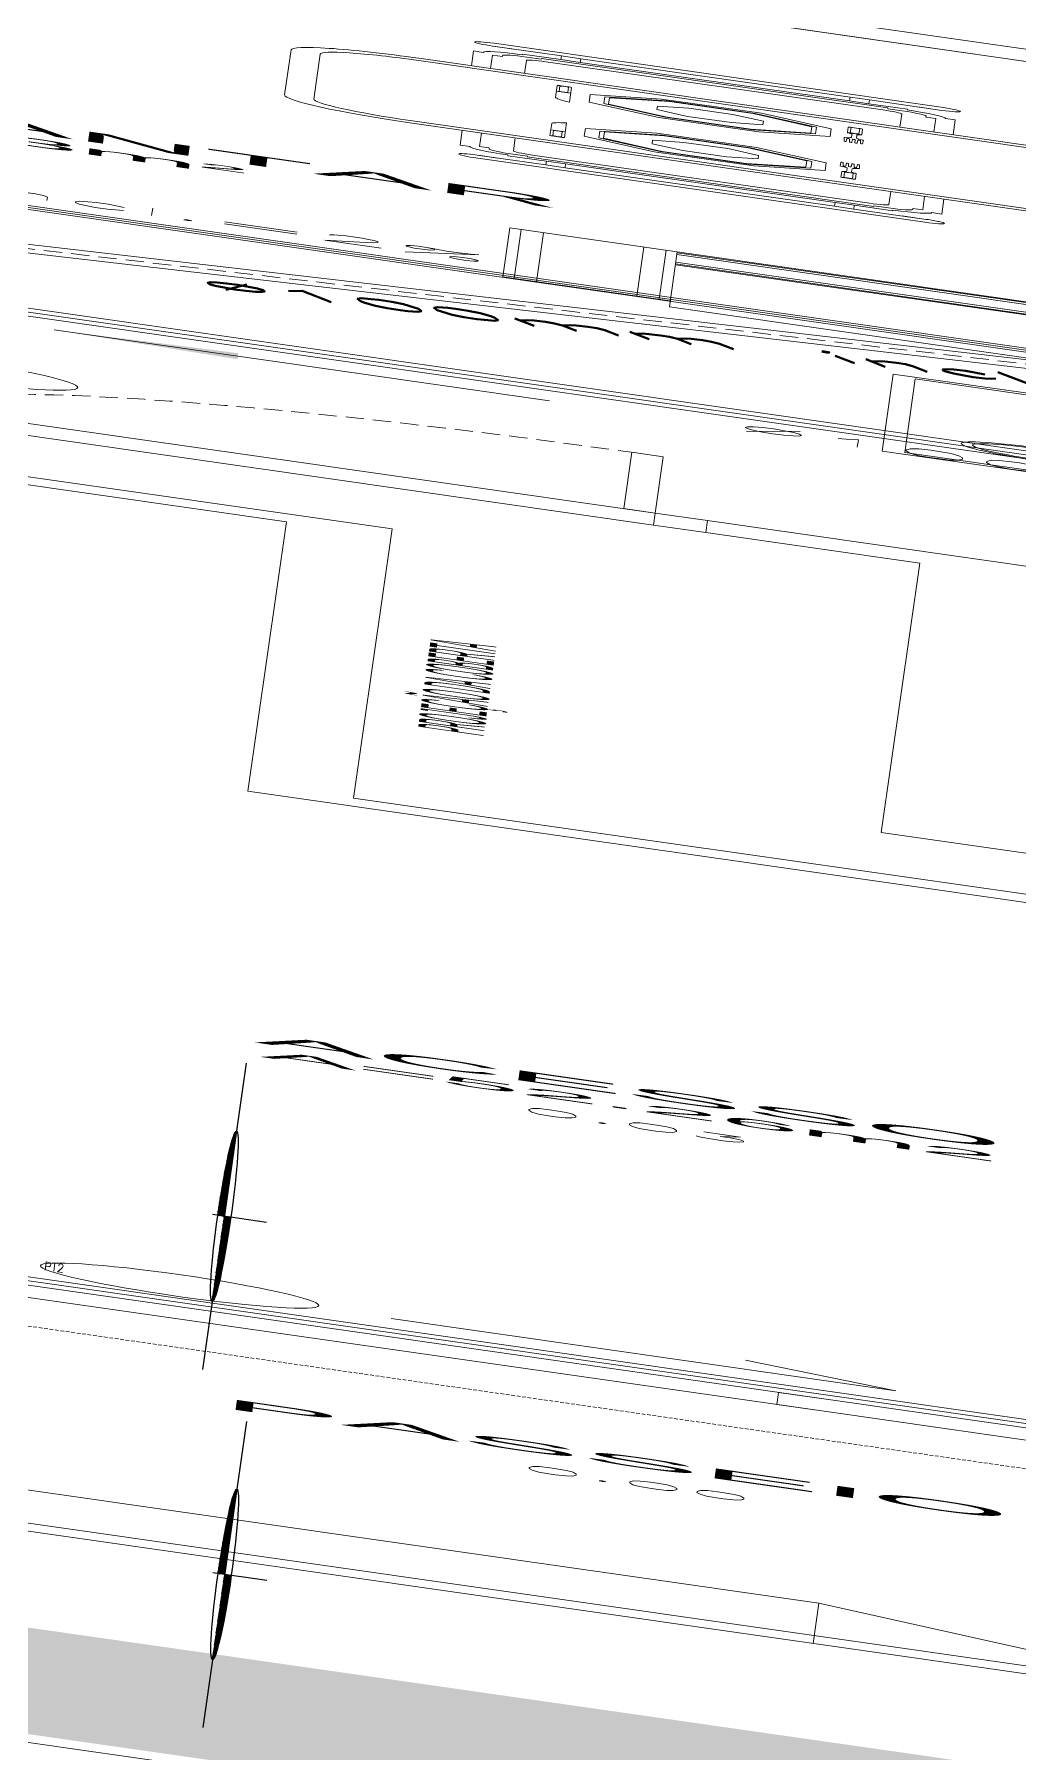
# Model space of a CAD drawing. Header units: millimetres. Extents: x -361192058 to 101130107379, y -14071650034 to 19218552450.
# Drawn here: x -135924.4 to -135868.9, y 41945.3 to 42042.1 of the extents above; entities that cross this region are included whole.
import ezdxf
from ezdxf.enums import TextEntityAlignment as Align

# ---------------------------------------------------------------- set-up
doc = ezdxf.new("R2010")
doc.units = ezdxf.units.MM
doc.header["$LTSCALE"] = 0.5
doc.linetypes.add('HIDDEN', pattern=[0.375, 0.25, -0.125])
doc.linetypes.add('HIDDEN2', pattern=[0.1875, 0.125, -0.0625])
for name, color, linetype in [('02', 2, 'Continuous'), ('08', 8, 'Continuous'), ('ARCO', 7, 'HIDDEN2'), ('CONEXAO_ESGOTO', 7, 'Continuous'), ('DIVERSOS', 4, 'Continuous'), ('ESQUADRIAS', 3, 'Continuous'), ('MOBIL-I', 251, 'Continuous'), ('parede', 2, 'Continuous'), ('PISO', 8, 'Continuous'), ('PORTAS', 3, 'Continuous'), ('proj', 8, 'HIDDEN'), ('PROJEÇÃO', 8, 'HIDDEN2'), ('TEXTO2', 3, 'Continuous'), ('TUBULAÇÃO_ESGOTO', 6, 'Continuous'), ('TXT_0', 7, 'Continuous')]:
    doc.layers.add(name, color=color, linetype=linetype)
doc.styles.add('ADITIVOCAD', font='ROMANS.shx')
doc.styles.add('ROMANS', font='romans', dxfattribs={"height": 0.1})
doc.styles.add('SANSSERIF', font='sas_____.pfb', dxfattribs={"height": 1})
doc.styles.get("Standard").update_dxf_attribs({"font": 'txt.shx', "height": 0.12})

# ---------------------------------------------------------------- blocks, each defined once
blk = doc.blocks.new('Adc_nivelpl')
h = blk.add_hatch()
h.set_pattern_fill('_U', color=256, scale=0.005, angle=45, style=0, double=1)
h.set_pattern_definition([(45, (-5.877251356752964, -3.516193633681341), (-0.003535533905932738, 0.003535533905932738), []), (135, (-5.877251356752964, -3.516193633681341), (-0.003535533905932738, -0.003535533905932737), [])])
h.paths.add_polyline_path([(0.1953835274855766, -0.08651460522138166, 0.4142135623730929), (0.08651460522138166, -0.1953835274855757), (0.1953835274855766, -0.1953835274855749)])
h.paths.add_polyline_path([(0.1953835274855766, -0.1953835274855757), (0.1953835274855766, -0.3042524497497698, 0.4142135623730941), (0.3042524497497698, -0.1953835274855757)])
for p, q in [((0.1953835274855766, 0), (0.1953835274855766, -0.3907670549711515)), ((0.8957507412484205, -0.1953835274855757), (0, -0.1953835274855757))]:
    blk.add_line(p, q)
blk.add_circle((0.1953835274855766, -0.1953835274855757), 0.1088689222641945)
at = {"flags": 8}
blk.add_attdef('NIVEL', (0.3641930709649657, -0.1500507892694136), '', height=0.1, dxfattribs=at)
blk = doc.blocks.new('APROVADO QUADRA 21.2 MBVII')
at = {"layer": '02', "color": 8, "lineweight": 18}
blk.add_line((4251.943796624968, 2444.888517252662), (4251.943796624968, 2441.388517252652), dxfattribs=at)
at = {"layer": '02', "lineweight": 18}
blk.add_lwpolyline([(4229.720767887186, 2438.839466029604), (4290.920767887186, 2438.839466029604), (4290.920767887186, 2483.389466029605), (4229.720767887186, 2483.389466029605)], close=True, dxfattribs=at)
at = {"layer": '02', "lineweight": 18, "const_width": 0.1}
blk.add_lwpolyline([(4230.470767887186, 2439.589466029604), (4290.170767887186, 2439.589466029604), (4290.170767887186, 2482.639466029605), (4230.470767887186, 2482.639466029605)], close=True, dxfattribs=at)
at = {"layer": '08', "color": 8, "linetype": 'HIDDEN2', "lineweight": 18, "ltscale": 0.2}
blk.add_line((4234.793796624966, 2448.088517252662), (4234.793796624966, 2441.388517252662), dxfattribs=at)
at = {"layer": '08', "color": 8, "lineweight": 18}
for p, q in [((4235.143796624964, 2444.504781744626), (4235.143796624966, 2447.554781744626)), ((4235.293796624967, 2447.554781744625), (4235.293796624966, 2444.504781744625)), ((4232.793796624526, 2444.488517252661), (4232.293796624526, 2444.488517252661))]:
    blk.add_line(p, q, dxfattribs=at)
blk.add_lwpolyline([(4232.293796624968, 2448.088517252662), (4232.793796624968, 2447.588517252662), (4232.793796624526, 2444.488517252661), (4232.293796624526, 2443.988517252661)], dxfattribs=at)
at = {"layer": 'ARCO', "color": 8, "lineweight": 18}
blk.add_arc((4252.093796624965, 2444.825478358575), 0.8000000000004093, 269.9999999999739, 359.9999999999479, dxfattribs=at)
at = {"layer": 'CONEXAO_ESGOTO', "lineweight": 18}
blk.add_line((4246.977150689954, 2444.902909583465), (4246.977569100816, 2445.377470646528), dxfattribs=at)
blk.add_solid([(4246.977569100816, 2445.377470646528), (4246.939891117685, 2445.201458233366), (4247.014936652462, 2445.20139206724)], dxfattribs=at)
at = {"layer": 'ESQUADRIAS', "color": 8, "lineweight": 18}
for p, q in [((4235.343562034174, 2444.243967581139), (4235.343562034174, 2447.243967581139)), ((4235.393562034174, 2447.243967581139), (4235.393562034174, 2444.243967581139)), ((4235.517344122683, 2444.928274229468), (4235.517344122683, 2444.444725346161)), ((4235.517344122683, 2444.444725346161), (4235.630544859991, 2444.590028344227))]:
    blk.add_line(p, q, dxfattribs=at)
blk.add_lwpolyline([(4235.293796624966, 2444.504781744625), (4235.293796624966, 2444.554781744625), (4235.143796624964, 2444.554781744626), (4235.143796624964, 2444.504781744626)], dxfattribs=at)
at = {"layer": 'MOBIL-I', "color": 8, "lineweight": 18}
for p, q in [((4250.802172565599, 2445.192509693325), (4250.242847980378, 2445.192509693325)), ((4250.802172565599, 2445.164543464064), (4250.242847980378, 2445.164543464065)), ((4250.121660986913, 2445.071322699861), (4250.121660986913, 2443.399926860904)), ((4250.149627216174, 2445.071322699861), (4250.149627216174, 2443.399926860904)), ((4250.895393329803, 2445.071322699861), (4250.895393329803, 2443.399926860905)), ((4250.923359559063, 2445.071322699861), (4250.923359559063, 2443.399926860905)), ((4250.121660986913, 2445.021178029709), (4249.93708387379, 2445.021178029709)), ((4249.93708387379, 2445.011773609736), (4249.93708387379, 2445.021178029709)), ((4250.923359559063, 2445.021178029709), (4251.107936672186, 2445.021178029709)), ((4251.107936672186, 2445.011773609736), (4251.107936672186, 2445.021178029709)), ((4249.844795317229, 2444.984139095453), (4249.844795317229, 2445.002596872743)), ((4250.121660986913, 2445.002720318397), (4249.955541585103, 2445.002720318397)), ((4249.955541585103, 2444.993315898424), (4249.955541585103, 2445.002720318397)), ((4250.923359559063, 2445.002720318397), (4251.089478960874, 2445.002720318397)), ((4251.089478960874, 2444.993315898424), (4251.089478960874, 2445.002720318397)), ((4251.200225228748, 2444.984139095453), (4251.200225228748, 2445.002596872743)), ((4249.941698301618, 2444.993315898424), (4249.955541585103, 2444.993315898424)), ((4251.103322244358, 2444.993315898424), (4251.089478960874, 2444.993315898424)), ((4249.014047677457, 2444.963187443814), (4248.404860177458, 2444.963187443814)), ((4248.404860177458, 2444.963187443814), (4248.404860177458, 2444.802874943814)), ((4249.014047677457, 2443.563124943814), (4249.014047677457, 2444.963187443814)), ((4249.89093959551, 2444.937942764487), (4249.89093959551, 2444.974858187111)), ((4249.900168451166, 2444.974858187111), (4249.89093959551, 2444.974858187111)), ((4249.918626162478, 2444.970243759283), (4249.918626162478, 2444.956400475799)), ((4249.96015601293, 2444.970243759283), (4250.121660986913, 2444.970243759283)), ((4251.084864533046, 2444.970243759283), (4250.923359559063, 2444.970243759283)), ((4251.126394383498, 2444.970243759283), (4251.126394383498, 2444.956400475799)), ((4251.144852094811, 2444.974858187111), (4251.154080950467, 2444.974858187111)), ((4251.154080950467, 2444.937942764487), (4251.154080950467, 2444.974858187111)), ((4249.014047677458, 2444.952499943814), (4248.404860177458, 2444.952499943814)), ((4249.909397306822, 2444.624512800813), (4249.909397306822, 2444.956400475799)), ((4249.918626162478, 2444.956400475799), (4249.909397306822, 2444.956400475799)), ((4249.941698301618, 2444.95178604797), (4249.941698301618, 2444.629127228641)), ((4251.103322244358, 2444.95178604797), (4251.103322244358, 2444.629127228641)), ((4251.126394383498, 2444.956400475799), (4251.135623239154, 2444.956400475799)), ((4251.135623239154, 2444.624512800813), (4251.135623239154, 2444.956400475799)), ((4249.014047677458, 2444.931124943814), (4248.404860177458, 2444.931124943814)), ((4249.89093959551, 2444.937942764487), (4249.844795317229, 2444.937942764487)), ((4249.89093959551, 2444.919485053174), (4249.89093959551, 2444.937942764487)), ((4250.208595966038, 2444.934328284598), (4250.208595966038, 2444.927868085639)), ((4250.211364622735, 2444.932482513467), (4250.211364622735, 2444.92971385677)), ((4250.212287508301, 2444.938019826861), (4250.360003756608, 2444.938019826861)), ((4250.214133279432, 2444.935251170164), (4250.276889497894, 2444.935251170164)), ((4250.27965815459, 2444.932482513467), (4250.27965815459, 2444.92971385677)), ((4250.282426811287, 2444.938019826861), (4250.282426811287, 2444.924176543377)), ((4250.832733037676, 2444.938019826861), (4250.685016789368, 2444.938019826861)), ((4250.762593734689, 2444.938019826861), (4250.762593734689, 2444.924176543377)), ((4250.765362391387, 2444.932482513467), (4250.765362391387, 2444.92971385677)), ((4250.830887266545, 2444.935251170164), (4250.768131048083, 2444.935251170164)), ((4250.833655923242, 2444.932482513467), (4250.833655923242, 2444.92971385677)), ((4250.836424579938, 2444.934328284598), (4250.836424579938, 2444.927868085639)), ((4251.154080950467, 2444.919485053174), (4251.154080950467, 2444.937942764487)), ((4251.154080950467, 2444.937942764487), (4251.200225228748, 2444.937942764487)), ((4249.89093959551, 2444.919485053174), (4249.844795317229, 2444.919485053174)), ((4249.89093959551, 2444.661428223437), (4249.89093959551, 2444.919485053174)), ((4250.212287508301, 2444.924176543377), (4250.393173079161, 2444.924176543377)), ((4250.214133279432, 2444.926945200074), (4250.276889497894, 2444.926945200074)), ((4250.832733037676, 2444.924176543377), (4250.651847466816, 2444.924176543377)), ((4250.830887266545, 2444.926945200074), (4250.768131048083, 2444.926945200074)), ((4251.154080950467, 2444.661428223437), (4251.154080950467, 2444.919485053174)), ((4251.154080950467, 2444.919485053174), (4251.200225228748, 2444.919485053174)), ((4249.014047677458, 2444.834937443813), (4248.404860177458, 2444.834937443813)), ((4249.014047677458, 2444.802874943814), (4248.330047677458, 2444.802874943814)), ((4248.330047677457, 2444.802874943814), (4248.330047677457, 2443.723437443814)), ((4249.014047677458, 2444.813562443814), (4248.404860177458, 2444.813562443814)), ((4248.853735177457, 2443.723437443814), (4248.853735177457, 2444.802874943814)), ((4248.864422677457, 2443.723437443814), (4248.864422677457, 2444.802874943814)), ((4248.885797677457, 2443.723437443814), (4248.885797677456, 2444.802874943814)), ((4248.981985177457, 2443.723437443814), (4248.981985177457, 2444.802874943814)), ((4249.003360177457, 2443.723437443814), (4249.003360177457, 2444.802874943814)), ((4249.89093959551, 2444.661428223437), (4249.844795317229, 2444.661428223437)), ((4249.89093959551, 2444.642970512125), (4249.89093959551, 2444.661428223437)), ((4250.208595966038, 2444.655568678812), (4250.208595966038, 2444.649108479853)), ((4250.211364622735, 2444.655568678812), (4250.211364622735, 2444.649108479853)), ((4250.212287508301, 2444.659260221074), (4250.281088432609, 2444.659260221074)), ((4250.212287508301, 2444.656491564378), (4250.275551119215, 2444.656491564378)), ((4250.278319775913, 2444.653722907681), (4250.278319775913, 2444.650954250984)), ((4250.28108843261, 2444.64541693759), (4250.28108843261, 2444.659260221074)), ((4250.296270094771, 2444.654645793246), (4250.333185517396, 2444.654645793246)), ((4250.348263278886, 2444.661567434988), (4250.390641803463, 2444.661246614711)), ((4250.351643228709, 2444.657599027056), (4250.351643228709, 2444.657537501352)), ((4250.354095495434, 2444.658798778292), (4250.390641803463, 2444.659119598569)), ((4250.354095495434, 2444.656337750117), (4250.390641803463, 2444.655998472128)), ((4250.354095495434, 2444.65356909342), (4250.390641803463, 2444.653889913697)), ((4250.393173079161, 2444.660192335496), (4250.393173079161, 2444.660173877784)), ((4250.393173079161, 2444.654962650624), (4250.393173079161, 2444.654944192913)), ((4250.651847466816, 2444.660192335496), (4250.651847466816, 2444.660173877784)), ((4250.651847466816, 2444.654962650624), (4250.651847466816, 2444.654944192913)), ((4250.69675726709, 2444.661567434988), (4250.654378742513, 2444.661246614711)), ((4250.690925050542, 2444.658798778292), (4250.654378742513, 2444.659119598569)), ((4250.690925050542, 2444.656337750117), (4250.654378742513, 2444.655998472128)), ((4250.690925050542, 2444.65356909342), (4250.654378742513, 2444.653889913697)), ((4250.693377317269, 2444.657599027056), (4250.693377317269, 2444.657537501352)), ((4250.748750451206, 2444.654645793246), (4250.711835028581, 2444.654645793246)), ((4250.763932113367, 2444.64541693759), (4250.763932113367, 2444.659260221074)), ((4250.832733037676, 2444.659260221074), (4250.763932113367, 2444.659260221074)), ((4250.766700770064, 2444.653722907681), (4250.766700770064, 2444.650954250984)), ((4250.832733037676, 2444.656491564378), (4250.769469426761, 2444.656491564378)), ((4250.833655923242, 2444.655568678812), (4250.833655923242, 2444.649108479853)), ((4250.836424579938, 2444.655568678812), (4250.836424579938, 2444.649108479853)), ((4251.154080950467, 2444.642970512125), (4251.154080950467, 2444.661428223437)), ((4251.154080950467, 2444.661428223437), (4251.200225228748, 2444.661428223437)), ((4249.89093959551, 2444.642970512125), (4249.844795317229, 2444.642970512125)), ((4249.89093959551, 2444.6060550895), (4249.89093959551, 2444.642970512125)), ((4250.212287508301, 2444.648185594287), (4250.275551119215, 2444.648185594287)), ((4250.212287508301, 2444.64541693759), (4250.28108843261, 2444.64541693759)), ((4250.296270094771, 2444.650031365418), (4250.333185517396, 2444.650031365418)), ((4250.348263278885, 2444.643109723676), (4250.390641803463, 2444.643467459376)), ((4250.351643228709, 2444.652369342185), (4250.351643228709, 2444.65230781648)), ((4250.351643228709, 2444.647139657313), (4250.351643228709, 2444.647078131608)), ((4250.354095495434, 2444.651108065245), (4250.390641803463, 2444.650787244968)), ((4250.354095495434, 2444.648339408548), (4250.390641803463, 2444.648697144248)), ((4250.354095495434, 2444.645878380373), (4250.390641803463, 2444.645557560096)), ((4250.393173079161, 2444.649732965752), (4250.393173079161, 2444.649714508041)), ((4250.393173079161, 2444.64450328088), (4250.393173079161, 2444.644484823169)), ((4250.651847466816, 2444.649732965752), (4250.651847466816, 2444.649714508041)), ((4250.651847466816, 2444.64450328088), (4250.651847466816, 2444.644484823169)), ((4250.690925050542, 2444.651108065245), (4250.654378742513, 2444.650787244968)), ((4250.690925050542, 2444.648339408548), (4250.654378742513, 2444.648697144248)), ((4250.690925050542, 2444.645878380373), (4250.654378742513, 2444.645557560096)), ((4250.696757267091, 2444.643109723676), (4250.654378742513, 2444.643467459376)), ((4250.693377317269, 2444.652369342185), (4250.693377317269, 2444.65230781648)), ((4250.693377317269, 2444.647139657313), (4250.693377317269, 2444.647078131608)), ((4250.748750451206, 2444.650031365418), (4250.711835028581, 2444.650031365418)), ((4250.832733037676, 2444.64541693759), (4250.763932113367, 2444.64541693759)), ((4250.832733037676, 2444.648185594287), (4250.769469426761, 2444.648185594287)), ((4251.154080950467, 2444.6060550895), (4251.154080950467, 2444.642970512125)), ((4251.154080950467, 2444.642970512125), (4251.200225228748, 2444.642970512125)), ((4249.918626162478, 2444.624512800813), (4249.909397306822, 2444.624512800813)), ((4249.918626162478, 2444.610669517328), (4249.918626162478, 2444.624512800813)), ((4251.126394383498, 2444.610669517328), (4251.126394383498, 2444.624512800813)), ((4251.126394383498, 2444.624512800813), (4251.135623239154, 2444.624512800813)), ((4249.900168451166, 2444.6060550895), (4249.89093959551, 2444.6060550895)), ((4249.96015601293, 2444.610669517328), (4250.121660986913, 2444.610669517328)), ((4251.084864533046, 2444.610669517328), (4250.923359559063, 2444.610669517328)), ((4251.144852094811, 2444.6060550895), (4251.154080950467, 2444.6060550895)), ((4249.844795317229, 2444.578067995068), (4249.844795317229, 2444.596525772358)), ((4251.200225228748, 2444.578067995068), (4251.200225228748, 2444.596525772358)), ((4246.94509543359, 2444.583781193894), (4247.902588933097, 2444.583781193894)), ((4246.94509543359, 2444.583781193894), (4246.945095433591, 2443.942531193734)), ((4247.902588933097, 2443.942531193734), (4247.902588933097, 2444.583781193894)), ((4249.941698301618, 2444.587597378188), (4249.955541585103, 2444.587597378188)), ((4249.955541585103, 2444.587597378188), (4249.955541585103, 2444.578192958214)), ((4250.121660986913, 2444.578192958214), (4249.955541585103, 2444.578192958214)), ((4250.923359559063, 2444.578192958214), (4251.089478960874, 2444.578192958214)), ((4251.089478960874, 2444.587597378188), (4251.089478960874, 2444.578192958214)), ((4251.103322244358, 2444.587597378188), (4251.089478960874, 2444.587597378188)), ((4246.96647043359, 2444.562495664966), (4247.881213933097, 2444.562495664966)), ((4246.96647043359, 2444.562495664966), (4246.96647043359, 2443.963906193734)), ((4247.881213933097, 2443.963906193735), (4247.881213933097, 2444.562495664966)), ((4249.827260491482, 2444.555981341144), (4249.826337605917, 2444.555981341144)), ((4249.93708387379, 2444.569139666876), (4249.93708387379, 2444.559735246902)), ((4250.121660986913, 2444.559735246902), (4249.93708387379, 2444.559735246902)), ((4250.923359559063, 2444.559735246902), (4251.107936672186, 2444.559735246902)), ((4251.107936672186, 2444.569139666876), (4251.107936672186, 2444.559735246902)), ((4251.217760054495, 2444.555981341144), (4251.21868294006, 2444.555981341144))]:
    blk.add_line(p, q, dxfattribs=at)
for points in [[(4249.807879894604, 2444.574439052456), (4249.807879894604, 2445.002720318397, -0.4142135623730951), (4249.826337605917, 2445.021178029709), (4249.827260491482, 2445.021178029709, -0.4142135623730951), (4249.844795317229, 2445.003643203963), (4249.844795317229, 2444.937942764487, -0.4142135623730951)], [(4251.237140651372, 2444.574439052456), (4251.237140651372, 2445.002720318397, 0.4142135623730951), (4251.21868294006, 2445.021178029709), (4251.217760054495, 2445.021178029709, 0.4142135623730951), (4251.200225228748, 2445.003643203963), (4251.200225228748, 2444.937942764487, 0.4142135623730951)], [(4249.844795317229, 2444.937942764487), (4249.844795317229, 2444.919485053174, -0.4142135623730951)], [(4251.200225228748, 2444.937942764487), (4251.200225228748, 2444.919485053174, 0.4142135623730951)], [(4249.844795317229, 2444.919485053174), (4249.844795317229, 2444.661428223437, -0.4142135623730951)], [(4251.200225228748, 2444.919485053174), (4251.200225228748, 2444.661428223437, 0.4142135623730951)], [(4249.844795317229, 2444.661428223437), (4249.844795317229, 2444.642970512125, -0.4142135623730951)], [(4251.200225228748, 2444.661428223437), (4251.200225228748, 2444.642970512125, 0.4142135623730951)], [(4249.844795317229, 2444.642970512125), (4249.844795317229, 2444.57351616689, -0.4142135623730951), (4249.827260491482, 2444.555981341144)], [(4251.200225228748, 2444.642970512125), (4251.200225228748, 2444.57351616689, 0.4142135623730951), (4251.217760054495, 2444.555981341144)], [(4249.826337605917, 2444.555981341144, -0.4142135623730951), (4249.807879894604, 2444.574439052456, -0.4142135623730951)], [(4251.21868294006, 2444.555981341144, 0.4142135623730951), (4251.237140651372, 2444.574439052456, 0.4142135623730951)]]:
    blk.add_lwpolyline(points, format="xyb", dxfattribs=at)
for points in [[(4250.358068353583, 2444.905695260522), (4250.42564508456, 2444.838118529545), (4250.42564508456, 2444.742550600096), (4250.358068353583, 2444.674973869118), (4250.262500424134, 2444.674973869118), (4250.194923693156, 2444.742550600096), (4250.194923693156, 2444.838118529545), (4250.262500424134, 2444.905695260522)], [(4250.686952192394, 2444.905695260522), (4250.619375461417, 2444.838118529545), (4250.619375461417, 2444.742550600096), (4250.686952192394, 2444.674973869118), (4250.782520121843, 2444.674973869118), (4250.850096852821, 2444.742550600096), (4250.850096852821, 2444.838118529545), (4250.782520121843, 2444.905695260522)], [(4250.352334277816, 2444.891851977038), (4250.411801801076, 2444.832384453778), (4250.411801801076, 2444.748284675863), (4250.352334277816, 2444.688817152603), (4250.2682344999, 2444.688817152603), (4250.208766976641, 2444.748284675863), (4250.208766976641, 2444.832384453778), (4250.2682344999, 2444.891851977038)], [(4250.350422919227, 2444.88723754921), (4250.407187373247, 2444.830473095189), (4250.407187373247, 2444.750196034452), (4250.350422919227, 2444.693431580431), (4250.27014585849, 2444.693431580431), (4250.213381404468, 2444.750196034452), (4250.213381404468, 2444.830473095189), (4250.27014585849, 2444.88723754921)], [(4250.692686268161, 2444.891851977038), (4250.633218744901, 2444.832384453778), (4250.633218744901, 2444.748284675863), (4250.692686268161, 2444.688817152603), (4250.776786046076, 2444.688817152603), (4250.836253569336, 2444.748284675863), (4250.836253569336, 2444.832384453778), (4250.776786046076, 2444.891851977038)], [(4250.69459762675, 2444.88723754921), (4250.637833172729, 2444.830473095189), (4250.637833172729, 2444.750196034452), (4250.69459762675, 2444.693431580431), (4250.774874687487, 2444.693431580431), (4250.831639141508, 2444.750196034452), (4250.831639141508, 2444.830473095189), (4250.774874687487, 2444.88723754921)], [(4250.331309333337, 2444.841093270929), (4250.361043094967, 2444.8113595093), (4250.361043094967, 2444.769309620342), (4250.331309333337, 2444.739575858712), (4250.289259444379, 2444.739575858712), (4250.259525682749, 2444.769309620342), (4250.259525682749, 2444.8113595093), (4250.289259444379, 2444.841093270929)], [(4250.713711212639, 2444.841093270929), (4250.68397745101, 2444.8113595093), (4250.68397745101, 2444.769309620342), (4250.713711212639, 2444.739575858712), (4250.755761101597, 2444.739575858712), (4250.785494863228, 2444.769309620342), (4250.785494863228, 2444.8113595093), (4250.755761101597, 2444.841093270929)]]:
    blk.add_lwpolyline(points, close=True, dxfattribs=at)
for radius in [0.07733746221251073, 0.06664996221251021]:
    blk.add_circle((4247.17561692977, 2444.433206388927), radius, dxfattribs=at)
for centre, radius, start, end in [((4250.242847980378, 2445.071322699861), 0.1211869934645636, 89.99999999994789, 179.9999999999479), ((4250.802172565599, 2445.071322699861), 0.1211869934645636, 359.9999999999479, 89.99999999997395), ((4250.242847980378, 2445.071322699861), 0.09322076420351047, 89.99999999994789, 179.9999999999479), ((4250.802172565599, 2445.071322699861), 0.09322076420351047, 359.9999999999479, 89.99999999997395), ((4249.93708387379, 2444.974858187111), 0.03691542262459051, 90, 180), ((4251.107936672186, 2444.974858187111), 0.03691542262459051, 0, 90), ((4249.941698301618, 2444.970243759283), 0.02307213914036906, 90, 180), ((4251.103322244358, 2444.970243759283), 0.02307213914036906, 0, 90), ((4249.96015601293, 2444.95178604797), 0.01845771131229524, 90, 180), ((4251.084864533046, 2444.95178604797), 0.01845771131229524, 0, 90), ((4250.212287508301, 2444.934328284598), 0.003691542262459048, 90, 180), ((4250.214133279432, 2444.932482513467), 0.002768656696844286, 90, 180), ((4250.276889497894, 2444.932482513467), 0.002768656696844286, 0, 90), ((4250.356314402341, 2444.882520449803), 0.05562186790073259, 48.49654492660631, 86.19682430331139), ((4250.688706143635, 2444.882520449803), 0.05562186790073259, 93.8031756966886, 131.5034550734479), ((4250.768131048083, 2444.932482513467), 0.002768656696844286, 90, 180), ((4250.830887266545, 2444.932482513467), 0.002768656696844286, 0, 90), ((4250.832733037676, 2444.934328284598), 0.003691542262459048, 0, 90), ((4250.212287508301, 2444.927868085639), 0.003691542262459048, 180, 270), ((4250.214133279432, 2444.92971385677), 0.002768656696844286, 180, 270), ((4250.276889497894, 2444.92971385677), 0.002768656696844286, 270, 0), ((4250.768131048083, 2444.92971385677), 0.002768656696844286, 180, 270), ((4250.830887266545, 2444.92971385677), 0.002768656696844286, 270, 0), ((4250.832733037676, 2444.927868085639), 0.003691542262459048, 270, 0), ((4250.212287508301, 2444.655568678812), 0.003691542262459048, 90, 180), ((4250.212287508301, 2444.655568678812), 0.0009228855656138375, 90, 180), ((4250.275551119215, 2444.653722907681), 0.002768656696844286, 0, 90), ((4250.281088432609, 2444.655707700479), 0.003552520595447096, 50.63945659226324, 90), ((4250.294303750562, 2444.67181889976), 0.01728531448545123, 230.6394565922633, 276.5319982655162), ((4250.324803504372, 2444.68871392365), 0.03508412249880027, 283.8223264696947, 307.3865813941554), ((4250.348263278886, 2444.658014914393), 0.003552520595447096, 90, 127.3865813941554), ((4250.353957257505, 2444.655975266895), 0.002826893407251219, 87.19706090640234, 144.9425588502425), ((4250.353957257505, 2444.659161261514), 0.002826893407251849, 215.0574411497001, 272.8029390935977), ((4250.353957257505, 2444.650745582022), 0.002826893407251219, 87.19706090640234, 144.9425588502425), ((4250.391087649847, 2444.658751193662), 0.002534936924395525, 34.64652179477289, 100.129911232505), ((4250.391087649847, 2444.661615019618), 0.00253493692439597, 259.870088767495, 325.3534782052271), ((4250.39110446257, 2444.653518292234), 0.002522963685763637, 34.92368162173178, 100.5666519096935), ((4250.391087649847, 2444.656385334746), 0.002534936924395682, 259.87008876752, 325.3534782052858), ((4250.65393289613, 2444.658751193662), 0.002534936924395525, 79.87008876749503, 145.3534782052271), ((4250.65393289613, 2444.661615019618), 0.00253493692439597, 214.6465217947729, 280.129911232505), ((4250.653916083406, 2444.653518292234), 0.002522963685763637, 79.43334809030648, 145.0763183782682), ((4250.65393289613, 2444.656385334746), 0.002534936924395682, 214.6465217947142, 280.12991123248), ((4250.691063288471, 2444.655975266895), 0.002826893407251219, 35.05744114975752, 92.80293909359766), ((4250.691063288471, 2444.659161261514), 0.002826893407251849, 267.1970609064024, 324.9425588502999), ((4250.691063288471, 2444.650745582022), 0.002826893407251219, 35.05744114975752, 92.80293909359766), ((4250.69675726709, 2444.658014914393), 0.003552520595447096, 52.61341860584464, 90), ((4250.720217041605, 2444.68871392365), 0.03508412249880027, 232.6134186058446, 256.1776735303053), ((4250.750716795415, 2444.67181889976), 0.01728531448545123, 263.4680017344822, 309.3605434077368), ((4250.763932113367, 2444.655707700479), 0.003552520595447096, 90, 129.3605434077368), ((4250.769469426761, 2444.653722907681), 0.002768656696844286, 90, 180), ((4250.832733037676, 2444.655568678812), 0.003691542262459048, 0, 90), ((4250.832733037676, 2444.655568678812), 0.0009228855656138375, 0, 90), ((4250.212287508301, 2444.649108479853), 0.003691542262459048, 180, 270), ((4250.212287508301, 2444.649108479853), 0.0009228855656138375, 180, 270), ((4250.275551119215, 2444.650954250984), 0.002768656696844286, 270, 0), ((4250.28108843261, 2444.648969458186), 0.003552520595447096, 270, 309.3605434069221), ((4250.294303750562, 2444.632858258905), 0.01728531448545123, 83.46800173448221, 129.3605434069765), ((4250.324803504372, 2444.615963235015), 0.03508412249880027, 52.61341860617816, 76.17767353030533), ((4250.348263278885, 2444.646662244272), 0.003552520595447096, 232.6134186061782, 270), ((4250.353957257505, 2444.653931576642), 0.002826893407254674, 215.0574411498312, 272.8029390935977), ((4250.353957257505, 2444.645515897151), 0.002826893407251219, 87.19706090640234, 144.9425588502425), ((4250.353957257505, 2444.648701891771), 0.002826893407251849, 215.0574411497001, 272.8029390935977), ((4250.391087649847, 2444.648291823918), 0.002534936924395525, 34.64652179477289, 100.129911232505), ((4250.391121151979, 2444.651162171647), 0.002511201918834772, 258.9956163085185, 324.7964910757173), ((4250.391087649847, 2444.643062139047), 0.002534936924397756, 34.64652179466403, 100.1299112324289), ((4250.391121151979, 2444.645932486775), 0.002511201918836694, 258.9956163084936, 324.7964910756436), ((4250.65393289613, 2444.648291823918), 0.002534936924395525, 79.87008876749503, 145.3534782052271), ((4250.653899393998, 2444.651162171647), 0.002511201918834772, 215.2035089242828, 281.0043836914815), ((4250.65393289613, 2444.643062139047), 0.002534936924397756, 79.87008876757108, 145.3534782052917), ((4250.653899393998, 2444.645932486775), 0.002511201918836694, 215.2035089243564, 281.0043836915064), ((4250.691063288471, 2444.653931576642), 0.002826893407254674, 267.1970609064024, 324.9425588501688), ((4250.691063288471, 2444.645515897151), 0.002826893407251219, 35.05744114975752, 92.80293909359766), ((4250.691063288471, 2444.648701891771), 0.002826893407251849, 267.1970609064024, 324.9425588502999), ((4250.696757267091, 2444.646662244272), 0.003552520595447096, 270, 307.3865813938218), ((4250.720217041605, 2444.615963235015), 0.03508412249880027, 103.8223264696947, 127.3865813938218), ((4250.750716795415, 2444.632858258905), 0.01728531448545123, 50.63945659302347, 96.53199826551779), ((4250.763932113367, 2444.648969458186), 0.003552520595447096, 230.6394565930779, 270), ((4250.769469426761, 2444.650954250984), 0.002768656696844286, 180, 270), ((4250.832733037676, 2444.649108479853), 0.003691542262459048, 270, 0), ((4250.832733037676, 2444.649108479853), 0.0009228855656138375, 270, 0), ((4249.96015601293, 2444.629127228641), 0.01845771131229524, 180, 270), ((4251.084864533046, 2444.629127228641), 0.01845771131229524, 270, 0), ((4249.93708387379, 2444.6060550895), 0.03691542262459051, 180, 270), ((4249.941698301618, 2444.610669517328), 0.02307213914036906, 180, 270), ((4251.103322244358, 2444.610669517328), 0.02307213914036906, 270, 0), ((4251.107936672186, 2444.6060550895), 0.03691542262459051, 270, 0)]:
    blk.add_arc(centre, radius, start, end, dxfattribs=at)
at = {"layer": 'parede', "color": 8, "lineweight": 18}
for p, q in [((4245.643796624966, 2444.533517252662), (4245.643796624966, 2444.738517252662)), ((4245.793796624966, 2444.738517252662), (4245.643796624965, 2444.738517252662)), ((4245.793796624966, 2444.338517252662), (4245.793796624966, 2444.738517252662)), ((4242.293796624966, 2444.188517252662), (4242.293796624966, 2444.533517252663)), ((4245.643796624966, 2444.533517252662), (4242.293796624966, 2444.533517252663)), ((4235.143796624966, 2443.202066130785), (4235.143796624964, 2444.504781744626)), ((4235.293796624966, 2443.202066130784), (4235.293796624966, 2444.504781744625))]:
    blk.add_line(p, q, dxfattribs=at)
at = {"layer": 'PISO', "color": 8, "lineweight": 18}
for p, q in [((4232.293796624967, 2441.238517252661), (4232.293796624967, 2448.238517252661)), ((4232.393796624967, 2441.338517252662), (4232.393796624967, 2448.138517252662)), ((4245.043796624966, 2447.138517252662), (4245.043796624966, 2445.133517252662)), ((4245.143796624966, 2447.038517252662), (4245.143796624966, 2445.033517252662)), ((4241.693796624966, 2445.133517252662), (4241.693796624965, 2441.388517252662)), ((4241.793796624966, 2445.033517252662), (4241.793796624966, 2441.388517252662)), ((4252.093796624966, 2444.988517252661), (4252.093796624961, 2444.188517252662)), ((4251.943796624968, 2444.825478358575), (4251.943796624968, 2444.188517252662))]:
    blk.add_line(p, q, dxfattribs=at)
for centre in [(4246.316011654067, 2445.480683731173), (4235.550458617226, 2445.131296971503)]:
    blk.add_circle(centre, 0.1333333333333334, dxfattribs=at)
at = {"layer": 'PORTAS', "color": 8, "lineweight": 18}
blk.add_lwpolyline([(4245.793796624966, 2444.788517252662), (4246.493796624965, 2444.788517252662), (4246.493796624965, 2444.818517252662), (4245.793796624966, 2444.818517252662)], close=True, dxfattribs=at)
blk.add_lwpolyline([(4245.793796624966, 2444.738517252662), (4245.793796624966, 2444.788517252662), (4245.643796624966, 2444.788517252662), (4245.643796624966, 2444.738517252662)], dxfattribs=at)
at = {"layer": 'proj', "color": 8, "linetype": 'ByBlock', "lineweight": 18}
for p, q in [((4245.643796624966, 2446.188517252662), (4245.643796624966, 2444.788517252662)), ((4245.793796624966, 2446.188517252662), (4245.793796624966, 2444.788517252662)), ((4245.043796624966, 2445.133517252662), (4241.693796624966, 2445.133517252662)), ((4245.143796624965, 2445.033517252662), (4241.793796624965, 2445.033517252662))]:
    blk.add_line(p, q, dxfattribs=at)
at = {"layer": 'PROJEÇÃO', "color": 8, "lineweight": 18}
blk.add_arc((4245.793796624966, 2444.788517252662), 0.7000000000000455, 0, 90, dxfattribs=at)
at = {"layer": 'TUBULAÇÃO_ESGOTO', "lineweight": 18}
for p, q in [((4248.400211148789, 2447.384676796798), (4248.400211148789, 2441.634709036008)), ((4248.450211148788, 2447.384676796798), (4248.450211148788, 2441.634709036008)), ((4248.348397901299, 2444.3521169615337), (4247.354280251672, 2447.1826169348055)), ((4247.099034078932, 2442.762278407113), (4247.098932920899, 2447.166048307313)), ((4247.148932920898, 2442.762278407113), (4247.148932920897, 2447.166048307313)), ((4247.198655598693, 2442.762278407113), (4247.198932920898, 2447.166048307313)), ((4248.254047902189, 2444.3189797065465), (4247.259930252562, 2447.1494796798183))]:
    blk.add_line(p, q, dxfattribs=at)
at = {"layer": 'TUBULAÇÃO_ESGOTO', "linetype": 'ByBlock', "lineweight": 18}
blk.add_line((4248.425211148789, 2447.384676796798), (4248.425211148789, 2441.507799036008), dxfattribs=at)
at = {"layer": 'TUBULAÇÃO_ESGOTO', "linetype": 'HIDDEN2', "lineweight": 18}
blk.add_line((4247.307105252117, 2447.166048307313), (4248.301222901744, 2444.33554833404), dxfattribs=at)
at = {"layer": 'TXT_0', "color": 8, "lineweight": 18}
ref = blk.add_blockref('Adc_nivelpl', (4238.375907218281, 2445.109899701823), dxfattribs=dict(at, xscale=0.75, yscale=0.75, zscale=0.75, rotation=270))
ref.add_attrib('NIVEL', '0.03', (4238.263369126329, 2444.836754898599), dxfattribs={"height": 0.07500000000000001, "rotation": 270, "style": 'ADITIVOCAD', "flags": 8})
ref = blk.add_blockref('Adc_nivelpl', (4234.013517842193, 2445.061497483301), dxfattribs=dict(at, xscale=0.75, yscale=0.75, zscale=0.75, rotation=270))
ref.add_attrib('NIVEL', '0.00', (4233.900979750241, 2444.788352680077), dxfattribs={"height": 0.07500000000000001, "rotation": 270, "style": 'ADITIVOCAD', "flags": 8})
at = {"color": 0, "lineweight": 13, "flags": 8}
for p in [(4700.724657799739, 2280.112525715252), (4699.57378630139, 2277.896413499706), (4702.354563138892, 2276.195041239209), (4703.672243349308, 2274.084986290777), (4699.84447394329, 2272.219426909525), (4703.048818763617, 2270.137026470893), (4703.087746051807, 2267.980265113006), (4700.652340375649, 2261.521648881858), (4700.700742594171, 2257.15925950577)]:
    blk.add_attdef('NIVEL', p, '', height=0.07500000000000001, dxfattribs=at)
for rotation, width, p in [(90, 0.7999999999988884, (4700.820527907887, 2275.752076380495)), (270, 0.5999999999989389, (4703.843667029373, 2274.902076380496)), (90, 0.7999999999988884, (4701.5574890138, 2268.502076380494)), (180, 0.5999999999989389, (4651.181659436375, 2236.193129894172))]:
    blk.add_attdef('$PORTA', text='', height=0.09000000000014552, rotation=rotation, dxfattribs=dict(at, width=width)).set_placement(p, align=Align.MIDDLE)
for p in [(4654.175996555586, 2240.463010622155), (4648.499009965404, 2240.192322980255), (4637.801231937738, 2239.384456547896), (4633.43884256165, 2239.336054329374), (4656.392108771131, 2239.312139123806), (4652.474624295089, 2237.682233784653), (4646.416609526773, 2236.987978159928), (4644.259848168886, 2236.949050871738), (4650.364569346656, 2236.364553574237)]:
    blk.add_attdef('NIVEL', p, '', height=0.07500000000000001, rotation=270, dxfattribs=at)
at = {"color": 0, "lineweight": 13, "width": 0.7999999999988884, "flags": 8}
for p in [(4652.031659436374, 2239.216269015658), (4644.781659436374, 2238.479307909745)]:
    blk.add_attdef('$PORTA', text='', height=0.09000000000014552, dxfattribs=at).set_placement(p, align=Align.MIDDLE)
at = {"layer": 'CONEXAO_ESGOTO', "lineweight": 18, "style": 'ROMANS'}
for s, rotation, p in [('incl.=2%%%', 269.9494834866852, (4248.542063009898, 2445.490188972334)), ('incl.=1%', 288.589202138722, (4247.962386090945, 2444.636214733808))]:
    blk.add_text(s, height=0.08999999999999998, rotation=rotation, dxfattribs=at).set_placement(p)
for rotation, p in [(288.589202138722, (4247.837449896801, 2445.007686689557)), (269.9494834866852, (4246.949425265928, 2444.488109712715))]:
    blk.add_text(' %%C100mm', height=0.08999999999999998, rotation=rotation, dxfattribs=at).set_placement(p, align=Align.CENTER)
at = {"layer": 'DIVERSOS', "color": 8, "lineweight": 18, "insert": (4235.606613345051, 2445.261085884964), "char_height": 0.1010632948918633, "width": 0.3730783110131157, "attachment_point": 1, "rotation": 270}
blk.add_mtext('{\\C3;PT2}', dxfattribs=at)
at = {"layer": 'PISO', "color": 8, "lineweight": 18, "style": 'SANSSERIF'}
blk.add_text('PROJEÇÃO DA COBERTA', height=0.06259835350931942, dxfattribs=at).set_placement((4242.770965052725, 2444.919755379622))
at = {"layer": 'TEXTO2', "color": 8, "lineweight": 18, "style": 'SANSSERIF'}
for s, p in [('ESTAR/JANTAR', (4249.332363784697, 2446.206773032979)), ('ACESSO', (4238.644477585888, 2445.093979748331)), ('PASSEIO', (4234.135001548822, 2445.076260251977))]:
    blk.add_text(s, height=0.12312, rotation=270, dxfattribs=at).set_placement(p)
at = {"layer": 'TXT_0', "color": 8, "lineweight": 18, "style": 'SANSSERIF'}
for s, p in [('A=21.53m²', (4249.176129013477, 2445.89446179436)), ('A=52.26m2', (4238.478350985811, 2445.086595362001))]:
    blk.add_text(s, height=0.09849599999999999, rotation=270, dxfattribs=at).set_placement(p)

msp = doc.modelspace()

# ---------------------------------------------------------------- block references
at = {"layer": '02', "color": 0, "lineweight": 30, "xscale": -4.574818403918471, "yscale": -59.40450511825884, "zscale": 4.574818403918471, "rotation": 261.8606972171988}
msp.add_blockref('APROVADO QUADRA 21.2 MBVII', (5129.041144779691, 2225.201435725194), dxfattribs=at)

doc.saveas('drawing.dxf')
